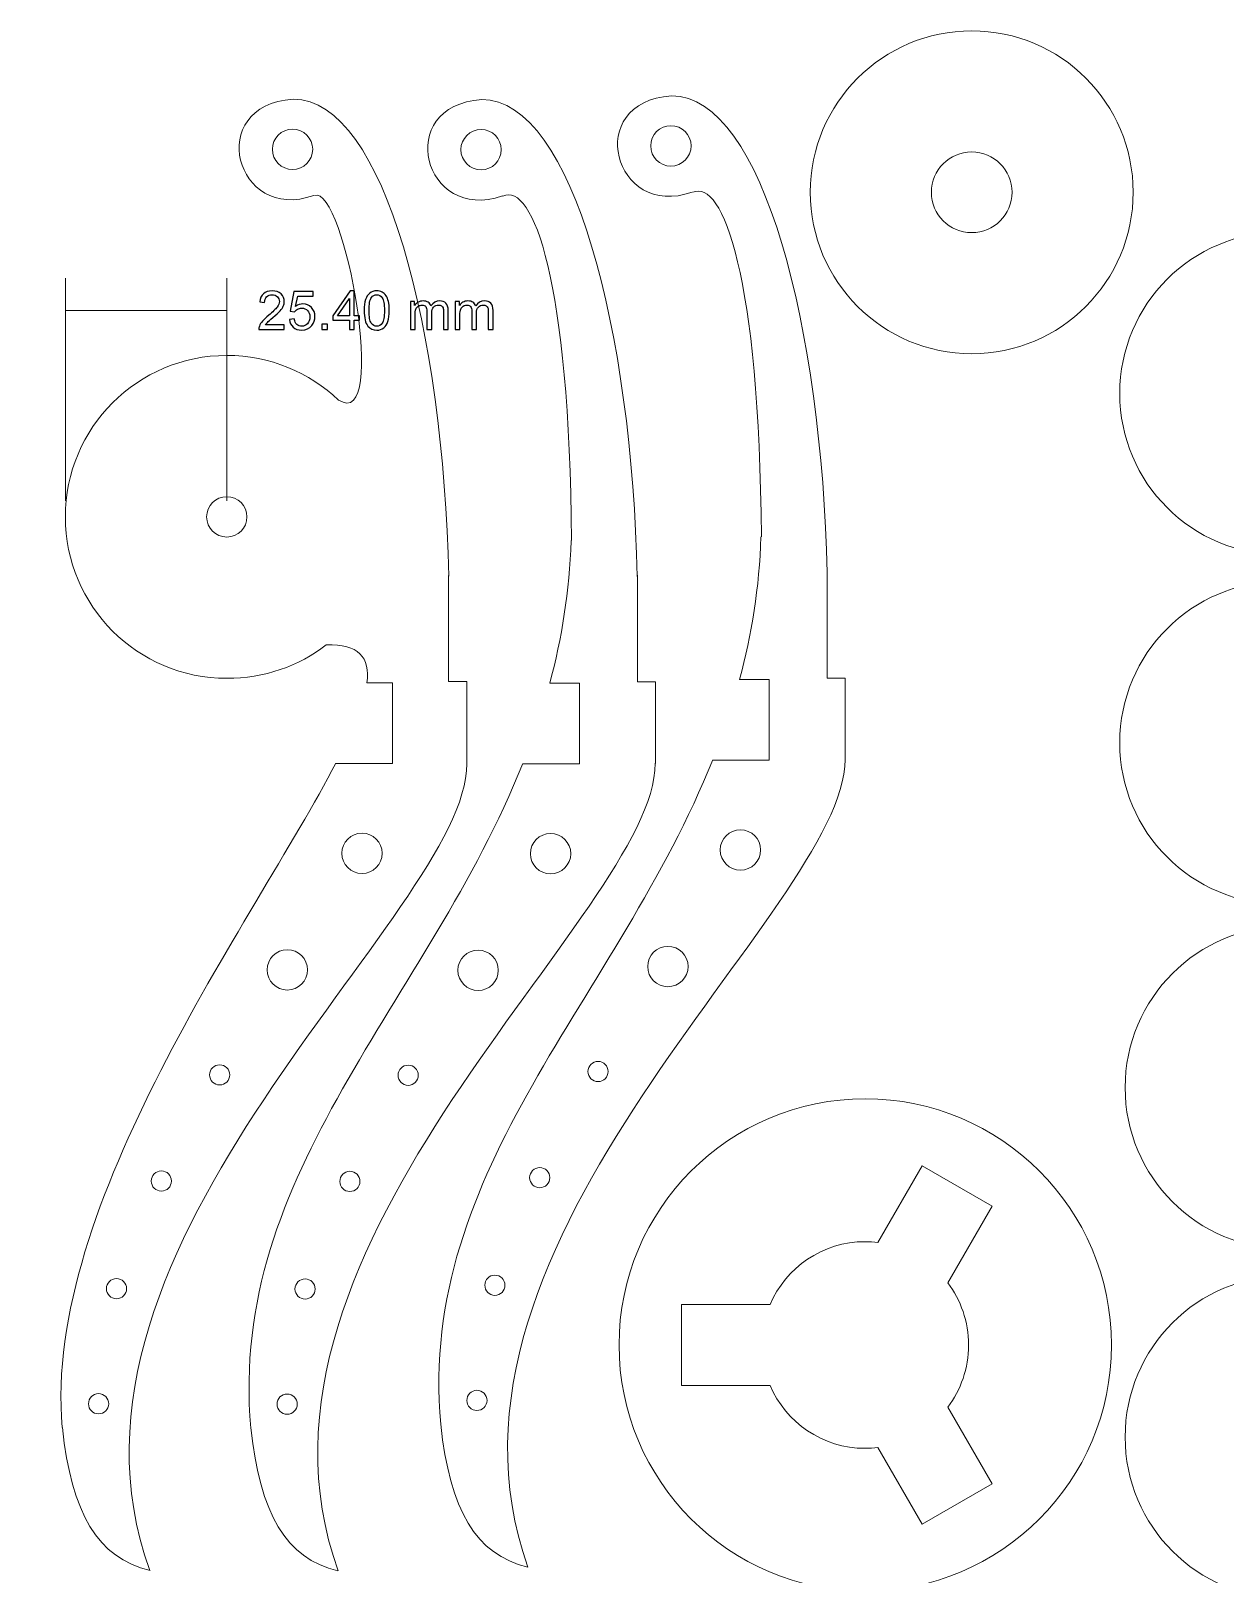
# Model space of a CAD drawing. Header units: millimetres. Extents: x -819 to 558, y -342 to 336.
# Drawn here: x -500.9 to -313, y -82.3 to 160.6 of the extents above; entities that cross this region are included whole.
import ezdxf

# ---------------------------------------------------------------- set-up
doc = ezdxf.new("R2010")
doc.units = ezdxf.units.MM
doc.header["$MEASUREMENT"] = 0
doc.layers.add('#Layer 1', color=7, linetype='Continuous')

msp = doc.modelspace()

# ---------------------------------------------------------------- linework, layer by layer
at = {"layer": '#Layer 1', "color": 7, "lineweight": 9}
for points in [[(-327.4543, 135.1657), (-327.4543, 121.1383), (-338.8269, 109.7657), (-352.8546, 109.7657), (-352.8546, 109.7657), (-366.8827, 109.7657), (-378.2543, 121.1383), (-378.2546, 135.1657), (-378.2546, 135.1657), (-378.2543, 149.1944), (-366.8831, 160.5663), (-352.8546, 160.566), (-352.8546, 160.566), (-338.8266, 160.566), (-327.4543, 149.1941), (-327.4543, 135.1657)], [(-346.5046, 135.1657), (-346.5046, 131.6586), (-349.3475, 128.816), (-352.8546, 128.816), (-352.8546, 128.816), (-356.3618, 128.816), (-359.2043, 131.6586), (-359.2043, 135.1657), (-359.2043, 135.1657), (-359.2046, 138.6728), (-356.3618, 141.516), (-352.8546, 141.516), (-352.8546, 141.516), (-349.3479, 141.5157), (-346.5046, 138.6728), (-346.5046, 135.1657)], [(-470.0627, 87.2689), (-468.3091, 87.269), (-466.888, 85.8476), (-466.8873, 84.0939), (-466.8873, 84.0939), (-466.8877, 82.3403), (-468.3091, 80.9189), (-470.0623, 80.9189), (-470.0623, 80.9189), (-471.8162, 80.9192), (-473.2377, 82.3403), (-473.2377, 84.0939), (-473.2377, 84.0939), (-473.2373, 85.8472), (-471.8159, 87.269), (-470.0627, 87.2689)]]:
    msp.add_open_spline(points, degree=3, knots=[0, 0, 0, 0, 0.25, 0.25, 0.25, 0.25, 0.5, 0.5, 0.5, 0.5, 0.75, 0.75, 0.75, 0.75, 1, 1, 1, 1], dxfattribs=at)
at = {"layer": '#Layer 1', "color": 22, "lineweight": 9}
for points in [[(-459.6006, 149.8132), (-473.653, 148.8725), (-468.7141, 130.2635), (-456.3669, 134.6732)], [(-435.1415, 74.7892), (-435.9778, 112.8892), (-445.1567, 149.8132), (-459.6006, 149.8132)], [(-429.9373, 149.7545), (-443.9895, 148.8138), (-439.0506, 130.2047), (-426.7034, 134.6145)], [(-405.4779, 74.7304), (-406.3144, 112.8304), (-415.4931, 149.7545), (-429.9373, 149.7545)], [(-400.0691, 150.3424), (-414.1212, 149.4017), (-409.1824, 130.7926), (-396.8352, 135.2024)], [(-375.6096, 75.3183), (-376.4461, 113.4183), (-385.6249, 150.3424), (-400.0691, 150.3424)], [(-456.2787, 134.6732), (-451.5457, 136.4076), (-444.4606, 97.2788), (-452.4863, 102.4822)], [(-426.6152, 134.5773), (-421.882, 136.7192), (-416.1201, 121.3987), (-415.8262, 80.3749)], [(-396.747, 135.1652), (-392.0138, 137.3071), (-386.2519, 121.9866), (-385.958, 80.9628)], [(-415.8848, 80.3749), (-416.147, 72.3875), (-417.362, 64.9449), (-419.2527, 57.9155)], [(-386.0166, 80.9628), (-386.2788, 72.9754), (-387.4936, 65.5326), (-389.3844, 58.5034)], [(-375.5786, 75.4947), (-375.5786, 75.4947), (-375.5786, 58.7378), (-375.5786, 58.7378)], [(-435.2002, 74.8774), (-435.2002, 74.8774), (-435.2002, 58.2086), (-435.2002, 58.2086)], [(-405.4469, 74.9068), (-405.4469, 74.9068), (-405.4469, 58.1499), (-405.4469, 58.1499)], [(-454.4266, 63.9413), (-449.2946, 64.1637), (-447.5117, 61.9903), (-448.01, 57.9742)], [(-375.5786, 58.7378), (-375.5786, 58.7378), (-372.7564, 58.7378), (-372.7564, 58.7378)], [(-435.2002, 58.2086), (-435.2002, 58.2086), (-432.2898, 58.2086), (-432.2898, 58.2086)], [(-432.2898, 58.2086), (-432.2898, 58.2086), (-432.2898, 45.244), (-432.2898, 45.244)], [(-405.4469, 58.1499), (-405.4469, 58.1499), (-402.6247, 58.1499), (-402.6247, 58.1499)], [(-402.6247, 58.1499), (-402.6247, 58.1499), (-402.6247, 45.3176), (-402.6247, 45.3176)], [(-482.1906, -81.6677), (-500.8872, -29.8683), (-432.2898, 21.7256), (-432.2898, 45.244)], [(-452.8983, 45.3517), (-465.7957, 20.6121), (-499.1267, -24.0776), (-495.9367, -59.2074)], [(-452.5413, -81.7266), (-471.1555, -29.9268), (-402.6557, 21.8137), (-402.6557, 45.3322)], [(-423.479, 45.2973), (-438.4581, 7.7803), (-469.9072, -18.9083), (-466.2762, -59.2659)], [(-422.673, -81.1385), (-441.2872, -29.3391), (-372.7874, 22.4018), (-372.7874, 45.9201)], [(-393.6109, 45.8846), (-408.5901, 8.3678), (-440.0388, -18.3206), (-436.4077, -58.6782)], [(-495.9367, -59.2074), (-495.9367, -59.2074), (-495.9331, -59.2001), (-495.9331, -59.2001)], [(-495.9331, -59.2001), (-494.4669, -72.6718), (-490.4099, -79.7274), (-482.1197, -81.6677)], [(-466.2762, -59.2659), (-466.2762, -59.2659), (-466.2727, -59.2591), (-466.2727, -59.2591)], [(-466.2727, -59.2591), (-464.8196, -72.7308), (-460.7999, -79.7863), (-452.5861, -81.7266)], [(-436.4077, -58.6782), (-436.4077, -58.6782), (-436.4043, -58.671), (-436.4043, -58.671)], [(-436.4043, -58.671), (-434.9515, -72.1427), (-430.9318, -79.1982), (-422.7176, -81.1385)]]:
    msp.add_open_spline(points, degree=3, dxfattribs=at)
for points, knots in [([(-456.5433, 141.9344), (-456.5433, 140.1809), (-457.9647, 138.7594), (-459.7183, 138.7594), (-459.7183, 138.7594), (-461.4718, 138.7594), (-462.8933, 140.1809), (-462.8933, 141.9344), (-462.8933, 141.9344), (-462.8933, 143.688), (-461.4718, 145.1094), (-459.7183, 145.1094), (-459.7183, 145.1094), (-457.9647, 145.1094), (-456.5433, 143.688), (-456.5433, 141.9344)], [0, 0, 0, 0, 0.25, 0.25, 0.25, 0.25, 0.5, 0.5, 0.5, 0.5, 0.75, 0.75, 0.75, 0.75, 1, 1, 1, 1]), ([(-426.8798, 141.8757), (-426.8798, 140.1221), (-428.3012, 138.7007), (-430.0548, 138.7007), (-430.0548, 138.7007), (-431.8083, 138.7007), (-433.2298, 140.1221), (-433.2298, 141.8757), (-433.2298, 141.8757), (-433.2298, 143.6292), (-431.8083, 145.0507), (-430.0548, 145.0507), (-430.0548, 145.0507), (-428.3012, 145.0507), (-426.8798, 143.6292), (-426.8798, 141.8757)], [0, 0, 0, 0, 0.25, 0.25, 0.25, 0.25, 0.5, 0.5, 0.5, 0.5, 0.75, 0.75, 0.75, 0.75, 1, 1, 1, 1]), ([(-397.0116, 142.4636), (-397.0116, 140.71), (-398.433, 139.2886), (-400.1866, 139.2886), (-400.1866, 139.2886), (-401.9402, 139.2886), (-403.3616, 140.71), (-403.3616, 142.4636), (-403.3616, 142.4636), (-403.3616, 144.2171), (-401.9402, 145.6386), (-400.1866, 145.6386), (-400.1866, 145.6386), (-398.433, 145.6386), (-397.0116, 144.2171), (-397.0116, 142.4636)], [0, 0, 0, 0, 0.25, 0.25, 0.25, 0.25, 0.5, 0.5, 0.5, 0.5, 0.75, 0.75, 0.75, 0.75, 1, 1, 1, 1]), ([(-301.5809, 78.2107), (-302.4302, 78.125), (-303.2958, 78.1187), (-304.1678, 78.1187), (-304.1678, 78.1187), (-318.1959, 78.1187), (-329.5678, 89.4906), (-329.5678, 103.5187), (-329.5678, 103.5187), (-329.5678, 117.5468), (-318.1959, 128.9187), (-304.1678, 128.9187), (-304.1678, 128.9187), (-302.8609, 128.9187), (-301.5998, 128.9361), (-300.3462, 128.7458)], [0, 0, 0, 0, 0.25, 0.25, 0.25, 0.25, 0.5, 0.5, 0.5, 0.5, 0.75, 0.75, 0.75, 0.75, 1, 1, 1, 1]), ([(-454.4266, 63.9413), (-458.7237, 60.6092), (-464.204, 58.6938), (-470.0623, 58.6935), (-470.0623, 58.6935), (-484.0904, 58.6935), (-495.4623, 70.0654), (-495.4623, 84.0942), (-495.4623, 84.0942), (-495.4623, 98.1214), (-484.0908, 109.4939), (-470.0623, 109.494), (-470.0623, 109.494), (-463.2738, 109.494), (-457.043, 106.8208), (-452.4863, 102.4822)], [0, 0, 0, 0, 0.25, 0.25, 0.25, 0.25, 0.5, 0.5, 0.5, 0.5, 0.75, 0.75, 0.75, 0.75, 1, 1, 1, 1]), ([(-301.5809, 23.2363), (-302.4315, 23.1503), (-303.2944, 23.1443), (-304.1678, 23.1443), (-304.1678, 23.1443), (-318.1959, 23.1443), (-329.5678, 34.5162), (-329.5678, 48.5443), (-329.5678, 48.5443), (-329.5678, 62.5724), (-318.1959, 73.9443), (-304.1678, 73.9443), (-304.1678, 73.9443), (-302.8754, 73.9443), (-301.5866, 73.9579), (-300.3462, 73.7717)], [0, 0, 0, 0, 0.25, 0.25, 0.25, 0.25, 0.5, 0.5, 0.5, 0.5, 0.75, 0.75, 0.75, 0.75, 1, 1, 1, 1]), ([(-393.611, 45.8846), (-393.611, 45.8846), (-393.611, 45.8034), (-393.611, 45.8034), (-393.611, 45.8034), (-393.611, 45.8034), (-384.7205, 45.8034), (-384.7205, 45.8034), (-384.7205, 45.8034), (-384.7205, 45.8034), (-384.7205, 58.5034), (-384.7205, 58.5034), (-384.7205, 58.5034), (-384.7205, 58.5034), (-389.3844, 58.5034), (-389.3844, 58.5034)], [0, 0, 0, 0, 0.25, 0.25, 0.25, 0.25, 0.5, 0.5, 0.5, 0.5, 0.75, 0.75, 0.75, 0.75, 1, 1, 1, 1]), ([(-372.7564, 58.7378), (-372.7564, 58.7378), (-372.7564, 58.5349), (-372.7564, 58.5349), (-372.7564, 58.5349), (-372.7564, 58.5349), (-372.7564, 45.9055), (-372.7564, 45.9055)], [0, 0, 0, 0, 0.5, 0.5, 0.5, 0.5, 1, 1, 1, 1]), ([(-448.01, 57.9742), (-448.01, 57.9742), (-444.0083, 57.9742), (-444.0083, 57.9742), (-444.0083, 57.9742), (-444.0083, 57.9742), (-444.0083, 45.2742), (-444.0083, 45.2742), (-444.0083, 45.2742), (-444.0083, 45.2742), (-452.8983, 45.2742), (-452.8983, 45.2742), (-452.8983, 45.2742), (-452.8983, 45.2742), (-452.8983, 45.3517), (-452.8983, 45.3517)], [0, 0, 0, 0, 0.25, 0.25, 0.25, 0.25, 0.5, 0.5, 0.5, 0.5, 0.75, 0.75, 0.75, 0.75, 1, 1, 1, 1]), ([(-423.4791, 45.2973), (-423.4791, 45.2973), (-423.4791, 45.2155), (-423.4791, 45.2155), (-423.4791, 45.2155), (-423.4791, 45.2155), (-414.5887, 45.2155), (-414.5887, 45.2155), (-414.5887, 45.2155), (-414.5887, 45.2155), (-414.5887, 57.9155), (-414.5887, 57.9155), (-414.5887, 57.9155), (-414.5887, 57.9155), (-419.2527, 57.9155), (-419.2527, 57.9155)], [0, 0, 0, 0, 0.25, 0.25, 0.25, 0.25, 0.5, 0.5, 0.5, 0.5, 0.75, 0.75, 0.75, 0.75, 1, 1, 1, 1]), ([(-445.6072, 31.1626), (-445.6072, 29.4091), (-447.0286, 27.9877), (-448.7822, 27.9877), (-448.7822, 27.9877), (-450.5357, 27.9877), (-451.9572, 29.4091), (-451.9572, 31.1626), (-451.9572, 31.1626), (-451.9572, 32.9161), (-450.5357, 34.3376), (-448.7822, 34.3376), (-448.7822, 34.3376), (-447.0286, 34.3376), (-445.6072, 32.9161), (-445.6072, 31.1626)], [0, 0, 0, 0, 0.25, 0.25, 0.25, 0.25, 0.5, 0.5, 0.5, 0.5, 0.75, 0.75, 0.75, 0.75, 1, 1, 1, 1]), ([(-415.9437, 31.1038), (-415.9437, 29.3502), (-417.3651, 27.9287), (-419.1187, 27.9287), (-419.1187, 27.9287), (-420.8722, 27.9287), (-422.2937, 29.3502), (-422.2937, 31.1038), (-422.2937, 31.1038), (-422.2937, 32.8574), (-420.8722, 34.2788), (-419.1187, 34.2788), (-419.1187, 34.2788), (-417.3651, 34.2788), (-415.9437, 32.8574), (-415.9437, 31.1038)], [0, 0, 0, 0, 0.25, 0.25, 0.25, 0.25, 0.5, 0.5, 0.5, 0.5, 0.75, 0.75, 0.75, 0.75, 1, 1, 1, 1]), ([(-386.0755, 31.6917), (-386.0755, 29.9383), (-387.4969, 28.5168), (-389.2505, 28.5168), (-389.2505, 28.5168), (-391.004, 28.5168), (-392.4255, 29.9383), (-392.4255, 31.6917), (-392.4255, 31.6917), (-392.4255, 33.4453), (-391.004, 34.8667), (-389.2505, 34.8667), (-389.2505, 34.8667), (-387.4969, 34.8667), (-386.0755, 33.4453), (-386.0755, 31.6917)], [0, 0, 0, 0, 0.25, 0.25, 0.25, 0.25, 0.5, 0.5, 0.5, 0.5, 0.75, 0.75, 0.75, 0.75, 1, 1, 1, 1]), ([(-300.7342, -31.0136), (-301.5835, -31.0993), (-302.4491, -31.1056), (-303.3211, -31.1056), (-303.3211, -31.1056), (-317.3492, -31.1056), (-328.7211, -19.7337), (-328.7211, -5.7056), (-328.7211, -5.7056), (-328.7211, 8.3225), (-317.3492, 19.6944), (-303.3211, 19.6944), (-303.3211, 19.6944), (-302.0142, 19.6944), (-300.7531, 19.7118), (-299.4995, 19.5215)], [0, 0, 0, 0, 0.25, 0.25, 0.25, 0.25, 0.5, 0.5, 0.5, 0.5, 0.75, 0.75, 0.75, 0.75, 1, 1, 1, 1]), ([(-457.3663, 12.8182), (-457.3663, 11.0647), (-458.7878, 9.6432), (-460.5413, 9.6432), (-460.5413, 9.6432), (-462.2949, 9.6432), (-463.7163, 11.0647), (-463.7163, 12.8182), (-463.7163, 12.8182), (-463.7163, 14.5718), (-462.2949, 15.9932), (-460.5413, 15.9932), (-460.5413, 15.9932), (-458.7878, 15.9932), (-457.3663, 14.5718), (-457.3663, 12.8182)], [0, 0, 0, 0, 0.25, 0.25, 0.25, 0.25, 0.5, 0.5, 0.5, 0.5, 0.75, 0.75, 0.75, 0.75, 1, 1, 1, 1]), ([(-427.35, 12.7593), (-427.35, 11.0057), (-428.7715, 9.5843), (-430.525, 9.5843), (-430.525, 9.5843), (-432.2786, 9.5843), (-433.7, 11.0057), (-433.7, 12.7593), (-433.7, 12.7593), (-433.7, 14.5129), (-432.2786, 15.9343), (-430.525, 15.9343), (-430.525, 15.9343), (-428.7715, 15.9343), (-427.35, 14.5129), (-427.35, 12.7593)], [0, 0, 0, 0, 0.25, 0.25, 0.25, 0.25, 0.5, 0.5, 0.5, 0.5, 0.75, 0.75, 0.75, 0.75, 1, 1, 1, 1]), ([(-397.4819, 13.3474), (-397.4819, 11.5938), (-398.9033, 10.1724), (-400.6569, 10.1724), (-400.6569, 10.1724), (-402.4104, 10.1724), (-403.8319, 11.5938), (-403.8319, 13.3474), (-403.8319, 13.3474), (-403.8319, 15.1009), (-402.4104, 16.5224), (-400.6569, 16.5224), (-400.6569, 16.5224), (-398.9033, 16.5224), (-397.4819, 15.1009), (-397.4819, 13.3474)], [0, 0, 0, 0, 0.25, 0.25, 0.25, 0.25, 0.5, 0.5, 0.5, 0.5, 0.75, 0.75, 0.75, 0.75, 1, 1, 1, 1]), ([(-469.5961, -3.7038), (-469.5961, -4.5805), (-470.3068, -5.2913), (-471.1836, -5.2913), (-471.1836, -5.2913), (-472.0603, -5.2913), (-472.7711, -4.5805), (-472.7711, -3.7038), (-472.7711, -3.7038), (-472.7711, -2.827), (-472.0603, -2.1163), (-471.1836, -2.1163), (-471.1836, -2.1163), (-470.3068, -2.1163), (-469.5961, -2.827), (-469.5961, -3.7038)], [0, 0, 0, 0, 0.25, 0.25, 0.25, 0.25, 0.5, 0.5, 0.5, 0.5, 0.75, 0.75, 0.75, 0.75, 1, 1, 1, 1]), ([(-439.9326, -3.7627), (-439.9326, -4.6391), (-440.6433, -5.3502), (-441.5201, -5.3502), (-441.5201, -5.3502), (-442.3969, -5.3502), (-443.1076, -4.6391), (-443.1076, -3.7627), (-443.1076, -3.7627), (-443.1076, -2.8855), (-442.3969, -2.1752), (-441.5201, -2.1752), (-441.5201, -2.1752), (-440.6433, -2.1752), (-439.9326, -2.8855), (-439.9326, -3.7627)], [0, 0, 0, 0, 0.25, 0.25, 0.25, 0.25, 0.5, 0.5, 0.5, 0.5, 0.75, 0.75, 0.75, 0.75, 1, 1, 1, 1]), ([(-410.0644, -3.1746), (-410.0644, -4.0514), (-410.7751, -4.7621), (-411.6518, -4.7621), (-411.6518, -4.7621), (-412.5286, -4.7621), (-413.2393, -4.0514), (-413.2393, -3.1746), (-413.2393, -3.1746), (-413.2393, -2.2978), (-412.5286, -1.5871), (-411.6518, -1.5871), (-411.6518, -1.5871), (-410.7751, -1.5871), (-410.0644, -2.2978), (-410.0644, -3.1746)], [0, 0, 0, 0, 0.25, 0.25, 0.25, 0.25, 0.5, 0.5, 0.5, 0.5, 0.75, 0.75, 0.75, 0.75, 1, 1, 1, 1]), ([(-330.8789, -46.2011), (-330.8789, -67.5941), (-348.2211, -84.9364), (-369.6138, -84.9364), (-369.6138, -84.9364), (-391.0064, -84.9364), (-408.3487, -67.5941), (-408.3487, -46.2011), (-408.3487, -46.2011), (-408.3487, -24.8084), (-391.0064, -7.4665), (-369.6138, -7.4665), (-369.6138, -7.4665), (-348.2211, -7.4665), (-330.8789, -24.8084), (-330.8789, -46.2011)], [0, 0, 0, 0, 0.25, 0.25, 0.25, 0.25, 0.5, 0.5, 0.5, 0.5, 0.75, 0.75, 0.75, 0.75, 1, 1, 1, 1]), ([(-478.7685, -20.4018), (-478.7685, -21.2786), (-479.4792, -21.9893), (-480.356, -21.9893), (-480.356, -21.9893), (-481.2327, -21.9893), (-481.9435, -21.2786), (-481.9435, -20.4018), (-481.9435, -20.4018), (-481.9435, -19.525), (-481.2327, -18.8143), (-480.356, -18.8143), (-480.356, -18.8143), (-479.4792, -18.8143), (-478.7685, -19.525), (-478.7685, -20.4018)], [0, 0, 0, 0, 0.25, 0.25, 0.25, 0.25, 0.5, 0.5, 0.5, 0.5, 0.75, 0.75, 0.75, 0.75, 1, 1, 1, 1]), ([(-449.1051, -20.4604), (-449.1051, -21.3375), (-449.8155, -22.0479), (-450.6926, -22.0479), (-450.6926, -22.0479), (-451.5691, -22.0479), (-452.2801, -21.3375), (-452.2801, -20.4604), (-452.2801, -20.4604), (-452.2801, -19.5839), (-451.5691, -18.8729), (-450.6926, -18.8729), (-450.6926, -18.8729), (-449.8155, -18.8729), (-449.1051, -19.5839), (-449.1051, -20.4604)], [0, 0, 0, 0, 0.25, 0.25, 0.25, 0.25, 0.5, 0.5, 0.5, 0.5, 0.75, 0.75, 0.75, 0.75, 1, 1, 1, 1]), ([(-419.2367, -19.8726), (-419.2367, -20.7494), (-419.9474, -21.4601), (-420.8242, -21.4601), (-420.8242, -21.4601), (-421.7009, -21.4601), (-422.4117, -20.7494), (-422.4117, -19.8726), (-422.4117, -19.8726), (-422.4117, -18.9959), (-421.7009, -18.2851), (-420.8242, -18.2851), (-420.8242, -18.2851), (-419.9474, -18.2851), (-419.2367, -18.9959), (-419.2367, -19.8726)], [0, 0, 0, 0, 0.25, 0.25, 0.25, 0.25, 0.5, 0.5, 0.5, 0.5, 0.75, 0.75, 0.75, 0.75, 1, 1, 1, 1]), ([(-367.6325, -30.0644), (-367.6325, -30.0644), (-360.6589, -17.9861), (-360.6589, -17.9861), (-360.6589, -17.9861), (-360.6589, -17.9861), (-349.6601, -24.3361), (-349.6601, -24.3361), (-349.6601, -24.3361), (-349.6601, -24.3361), (-356.6334, -36.4133), (-356.6334, -36.4133)], [0, 0, 0, 0, 0.33333333, 0.33333333, 0.33333333, 0.33333333, 0.66666667, 0.66666667, 0.66666667, 0.66666667, 1, 1, 1, 1]), ([(-384.5828, -39.8511), (-382.1097, -34.0285), (-376.3386, -29.9451), (-369.6138, -29.9451), (-369.6138, -29.9451), (-368.9431, -29.9451), (-368.2818, -29.9857), (-367.6326, -30.0646)], [0, 0, 0, 0, 0.5, 0.5, 0.5, 0.5, 1, 1, 1, 1]), ([(-485.8237, -37.3351), (-485.8237, -38.2119), (-486.5344, -38.9226), (-487.4112, -38.9226), (-487.4112, -38.9226), (-488.2879, -38.9226), (-488.9987, -38.2119), (-488.9987, -37.3351), (-488.9987, -37.3351), (-488.9987, -36.4584), (-488.2879, -35.7476), (-487.4112, -35.7476), (-487.4112, -35.7476), (-486.5344, -35.7476), (-485.8237, -36.4584), (-485.8237, -37.3351)], [0, 0, 0, 0, 0.25, 0.25, 0.25, 0.25, 0.5, 0.5, 0.5, 0.5, 0.75, 0.75, 0.75, 0.75, 1, 1, 1, 1]), ([(-456.16, -37.3937), (-456.16, -38.2708), (-456.8711, -38.9812), (-457.7475, -38.9812), (-457.7475, -38.9812), (-458.6246, -38.9812), (-459.335, -38.2708), (-459.335, -37.3937), (-459.335, -37.3937), (-459.335, -36.5173), (-458.6246, -35.8062), (-457.7475, -35.8062), (-457.7475, -35.8062), (-456.8711, -35.8062), (-456.16, -36.5173), (-456.16, -37.3937)], [0, 0, 0, 0, 0.25, 0.25, 0.25, 0.25, 0.5, 0.5, 0.5, 0.5, 0.75, 0.75, 0.75, 0.75, 1, 1, 1, 1]), ([(-426.2919, -36.806), (-426.2919, -37.6827), (-427.0026, -38.3935), (-427.8794, -38.3935), (-427.8794, -38.3935), (-428.7562, -38.3935), (-429.4669, -37.6827), (-429.4669, -36.806), (-429.4669, -36.806), (-429.4669, -35.9292), (-428.7562, -35.2185), (-427.8794, -35.2185), (-427.8794, -35.2185), (-427.0026, -35.2185), (-426.2919, -35.9292), (-426.2919, -36.806)], [0, 0, 0, 0, 0.25, 0.25, 0.25, 0.25, 0.5, 0.5, 0.5, 0.5, 0.75, 0.75, 0.75, 0.75, 1, 1, 1, 1]), ([(-356.6334, -36.4136), (-354.5772, -39.1362), (-353.3577, -42.5263), (-353.3577, -46.2011), (-353.3577, -46.2011), (-353.3577, -49.876), (-354.5773, -53.266), (-356.6335, -55.9887)], [0, 0, 0, 0, 0.5, 0.5, 0.5, 0.5, 1, 1, 1, 1]), ([(-300.7342, -85.988), (-301.5848, -86.074), (-302.4477, -86.08), (-303.3211, -86.08), (-303.3211, -86.08), (-317.3492, -86.08), (-328.7211, -74.7081), (-328.7211, -60.68), (-328.7211, -60.68), (-328.7211, -46.6519), (-317.3492, -35.28), (-303.3211, -35.28), (-303.3211, -35.28), (-302.0287, -35.28), (-300.7399, -35.2664), (-299.4995, -35.4526)], [0, 0, 0, 0, 0.25, 0.25, 0.25, 0.25, 0.5, 0.5, 0.5, 0.5, 0.75, 0.75, 0.75, 0.75, 1, 1, 1, 1]), ([(-384.583, -52.5511), (-384.583, -52.5511), (-398.504, -52.5511), (-398.504, -52.5511), (-398.504, -52.5511), (-398.504, -52.5511), (-398.504, -39.8511), (-398.504, -39.8511), (-398.504, -39.8511), (-398.504, -39.8511), (-384.583, -39.8511), (-384.583, -39.8511)], [0, 0, 0, 0, 0.33333333, 0.33333333, 0.33333333, 0.33333333, 0.66666667, 0.66666667, 0.66666667, 0.66666667, 1, 1, 1, 1]), ([(-429.1145, -54.9151), (-429.1145, -55.7919), (-429.8248, -56.5026), (-430.702, -56.5026), (-430.702, -56.5026), (-431.5784, -56.5026), (-432.2895, -55.7919), (-432.2895, -54.9151), (-432.2895, -54.9151), (-432.2895, -54.0383), (-431.5784, -53.3276), (-430.702, -53.3276), (-430.702, -53.3276), (-429.8248, -53.3276), (-429.1145, -54.0383), (-429.1145, -54.9151)], [0, 0, 0, 0, 0.25, 0.25, 0.25, 0.25, 0.5, 0.5, 0.5, 0.5, 0.75, 0.75, 0.75, 0.75, 1, 1, 1, 1]), ([(-367.6328, -62.3376), (-368.282, -62.4165), (-368.9432, -62.4571), (-369.6138, -62.4571), (-369.6138, -62.4571), (-376.3386, -62.4571), (-382.1097, -58.3736), (-384.5828, -52.5511)], [0, 0, 0, 0, 0.5, 0.5, 0.5, 0.5, 1, 1, 1, 1]), ([(-488.6461, -55.4443), (-488.6461, -56.321), (-489.3568, -57.0318), (-490.2336, -57.0318), (-490.2336, -57.0318), (-491.1103, -57.0318), (-491.8211, -56.321), (-491.8211, -55.4443), (-491.8211, -55.4443), (-491.8211, -54.5675), (-491.1103, -53.8568), (-490.2336, -53.8568), (-490.2336, -53.8568), (-489.3568, -53.8568), (-488.6461, -54.5675), (-488.6461, -55.4443)], [0, 0, 0, 0, 0.25, 0.25, 0.25, 0.25, 0.5, 0.5, 0.5, 0.5, 0.75, 0.75, 0.75, 0.75, 1, 1, 1, 1]), ([(-458.9829, -55.5032), (-458.9829, -56.3796), (-459.6933, -57.0907), (-460.5704, -57.0907), (-460.5704, -57.0907), (-461.4469, -57.0907), (-462.1579, -56.3796), (-462.1579, -55.5032), (-462.1579, -55.5032), (-462.1579, -54.6261), (-461.4469, -53.9157), (-460.5704, -53.9157), (-460.5704, -53.9157), (-459.6933, -53.9157), (-458.9829, -54.6261), (-458.9829, -55.5032)], [0, 0, 0, 0, 0.25, 0.25, 0.25, 0.25, 0.5, 0.5, 0.5, 0.5, 0.75, 0.75, 0.75, 0.75, 1, 1, 1, 1]), ([(-356.6334, -55.989), (-356.6334, -55.989), (-349.6601, -68.0664), (-349.6601, -68.0664), (-349.6601, -68.0664), (-349.6601, -68.0664), (-360.6586, -74.4164), (-360.6586, -74.4164), (-360.6586, -74.4164), (-360.6586, -74.4164), (-367.6329, -62.3377), (-367.6329, -62.3377)], [0, 0, 0, 0, 0.33333333, 0.33333333, 0.33333333, 0.33333333, 0.66666667, 0.66666667, 0.66666667, 0.66666667, 1, 1, 1, 1])]:
    msp.add_open_spline(points, degree=3, knots=knots, dxfattribs=at)
at = {"layer": '#Layer 1', "color": 250, "lineweight": 20}
for points in [[(-495.4623, 86.6342), (-495.4623, 86.6342), (-495.4623, 121.6487), (-495.4623, 121.6487)], [(-470.0625, 86.6339), (-470.0625, 86.6339), (-470.0625, 121.6487), (-470.0625, 121.6487)], [(-470.0625, 116.5687), (-470.0625, 116.5687), (-495.4623, 116.5687), (-495.4623, 116.5687)], [(-470.0625, 116.5687), (-470.0625, 116.5687), (-471.6269, 116.5687), (-471.6269, 116.5687)]]:
    msp.add_open_spline(points, degree=3, dxfattribs=at)
at = {"layer": '#Layer 1', "color": 250}
for points, knots in [([(-461.014, 114.2926), (-461.014, 114.2926), (-461.014, 113.5772), (-461.014, 113.5772), (-461.014, 113.5772), (-461.014, 113.5772), (-465.0202, 113.5772), (-465.0202, 113.5772), (-465.0202, 113.5772), (-465.0258, 113.7564), (-464.9976, 113.9286), (-464.9341, 114.0937), (-464.9341, 114.0937), (-464.8325, 114.3674), (-464.6688, 114.6355), (-464.4444, 114.9008), (-464.4444, 114.9008), (-464.2187, 115.1647), (-463.8941, 115.4709), (-463.4708, 115.8181), (-463.4708, 115.8181), (-462.8118, 116.3585), (-462.3659, 116.7861), (-462.1344, 117.1022), (-462.1344, 117.1022), (-461.903, 117.4168), (-461.7873, 117.716), (-461.7873, 117.9968), (-461.7873, 117.9968), (-461.7873, 118.2917), (-461.8931, 118.5401), (-462.1034, 118.7433), (-462.1034, 118.7433), (-462.3151, 118.9451), (-462.5902, 119.0467), (-462.9289, 119.0467), (-462.9289, 119.0467), (-463.2873, 119.0467), (-463.5738, 118.9394), (-463.7883, 118.7235), (-463.7883, 118.7235), (-464.0042, 118.5091), (-464.1128, 118.2113), (-464.1157, 117.8317), (-464.1157, 117.8317), (-464.1157, 117.8317), (-464.8805, 117.9093), (-464.8805, 117.9093), (-464.8805, 117.9093), (-464.8283, 118.4808), (-464.6307, 118.9155), (-464.2892, 119.2146), (-464.2892, 119.2146), (-463.9477, 119.5138), (-463.4877, 119.6633), (-462.912, 119.6633), (-462.912, 119.6633), (-462.3306, 119.6633), (-461.8706, 119.5011), (-461.5319, 119.1793), (-461.5319, 119.1793), (-461.1918, 118.8562), (-461.0225, 118.4568), (-461.0225, 117.9799), (-461.0225, 117.9799), (-461.0225, 117.7372), (-461.0719, 117.4987), (-461.1721, 117.2644), (-461.1721, 117.2644), (-461.2708, 117.0302), (-461.4359, 116.7833), (-461.666, 116.525), (-461.666, 116.525), (-461.896, 116.2654), (-462.2784, 115.9098), (-462.8132, 115.4582), (-462.8132, 115.4582), (-463.2591, 115.0829), (-463.5456, 114.8289), (-463.6726, 114.6948), (-463.6726, 114.6948), (-463.7996, 114.5622), (-463.904, 114.4281), (-463.9872, 114.2926), (-463.9872, 114.2926), (-463.9872, 114.2926), (-461.014, 114.2926), (-461.014, 114.2926)], [0, 0, 0, 0, 0.04545455, 0.04545455, 0.04545455, 0.04545455, 0.09090909, 0.09090909, 0.09090909, 0.09090909, 0.13636364, 0.13636364, 0.13636364, 0.13636364, 0.18181818, 0.18181818, 0.18181818, 0.18181818, 0.22727273, 0.22727273, 0.22727273, 0.22727273, 0.27272727, 0.27272727, 0.27272727, 0.27272727, 0.31818182, 0.31818182, 0.31818182, 0.31818182, 0.36363636, 0.36363636, 0.36363636, 0.36363636, 0.40909091, 0.40909091, 0.40909091, 0.40909091, 0.45454545, 0.45454545, 0.45454545, 0.45454545, 0.5, 0.5, 0.5, 0.5, 0.54545455, 0.54545455, 0.54545455, 0.54545455, 0.59090909, 0.59090909, 0.59090909, 0.59090909, 0.63636364, 0.63636364, 0.63636364, 0.63636364, 0.68181818, 0.68181818, 0.68181818, 0.68181818, 0.72727273, 0.72727273, 0.72727273, 0.72727273, 0.77272727, 0.77272727, 0.77272727, 0.77272727, 0.81818182, 0.81818182, 0.81818182, 0.81818182, 0.86363636, 0.86363636, 0.86363636, 0.86363636, 0.90909091, 0.90909091, 0.90909091, 0.90909091, 0.95454545, 0.95454545, 0.95454545, 0.95454545, 1, 1, 1, 1]), ([(-460.2167, 115.1647), (-460.2167, 115.1647), (-459.435, 115.231), (-459.435, 115.231), (-459.435, 115.231), (-459.3771, 114.85), (-459.2431, 114.565), (-459.0328, 114.3731), (-459.0328, 114.3731), (-458.8211, 114.1812), (-458.5671, 114.0852), (-458.2694, 114.0852), (-458.2694, 114.0852), (-457.911, 114.0852), (-457.6076, 114.2207), (-457.3606, 114.4902), (-457.3606, 114.4902), (-457.1123, 114.7611), (-456.9881, 115.1196), (-456.9881, 115.5655), (-456.9881, 115.5655), (-456.9881, 115.9902), (-457.1066, 116.3246), (-457.3451, 116.5702), (-457.3451, 116.5702), (-457.5836, 116.8157), (-457.8954, 116.9385), (-458.2821, 116.9385), (-458.2821, 116.9385), (-458.522, 116.9385), (-458.7379, 116.8834), (-458.9312, 116.7748), (-458.9312, 116.7748), (-459.1245, 116.6661), (-459.2755, 116.525), (-459.3856, 116.3515), (-459.3856, 116.3515), (-459.3856, 116.3515), (-460.0841, 116.4418), (-460.0841, 116.4418), (-460.0841, 116.4418), (-460.0841, 116.4418), (-459.4971, 119.5547), (-459.4971, 119.5547), (-459.4971, 119.5547), (-459.4971, 119.5547), (-456.4829, 119.5547), (-456.4829, 119.5547), (-456.4829, 119.5547), (-456.4829, 119.5547), (-456.4829, 118.8435), (-456.4829, 118.8435), (-456.4829, 118.8435), (-456.4829, 118.8435), (-458.9016, 118.8435), (-458.9016, 118.8435), (-458.9016, 118.8435), (-458.9016, 118.8435), (-459.229, 117.2151), (-459.229, 117.2151), (-459.229, 117.2151), (-458.8649, 117.4691), (-458.4825, 117.5961), (-458.0831, 117.5961), (-458.0831, 117.5961), (-457.554, 117.5961), (-457.108, 117.4126), (-456.744, 117.0457), (-456.744, 117.0457), (-456.3799, 116.6788), (-456.1979, 116.2075), (-456.1979, 115.6318), (-456.1979, 115.6318), (-456.1979, 115.0829), (-456.3587, 114.6087), (-456.6777, 114.2094), (-456.6777, 114.2094), (-457.0671, 113.7197), (-457.5977, 113.4742), (-458.2694, 113.4742), (-458.2694, 113.4742), (-458.8211, 113.4742), (-459.2713, 113.628), (-459.6198, 113.937), (-459.6198, 113.937), (-459.9684, 114.2461), (-460.1673, 114.6553), (-460.2167, 115.1647)], [0, 0, 0, 0, 0.04545455, 0.04545455, 0.04545455, 0.04545455, 0.09090909, 0.09090909, 0.09090909, 0.09090909, 0.13636364, 0.13636364, 0.13636364, 0.13636364, 0.18181818, 0.18181818, 0.18181818, 0.18181818, 0.22727273, 0.22727273, 0.22727273, 0.22727273, 0.27272727, 0.27272727, 0.27272727, 0.27272727, 0.31818182, 0.31818182, 0.31818182, 0.31818182, 0.36363636, 0.36363636, 0.36363636, 0.36363636, 0.40909091, 0.40909091, 0.40909091, 0.40909091, 0.45454545, 0.45454545, 0.45454545, 0.45454545, 0.5, 0.5, 0.5, 0.5, 0.54545455, 0.54545455, 0.54545455, 0.54545455, 0.59090909, 0.59090909, 0.59090909, 0.59090909, 0.63636364, 0.63636364, 0.63636364, 0.63636364, 0.68181818, 0.68181818, 0.68181818, 0.68181818, 0.72727273, 0.72727273, 0.72727273, 0.72727273, 0.77272727, 0.77272727, 0.77272727, 0.77272727, 0.81818182, 0.81818182, 0.81818182, 0.81818182, 0.86363636, 0.86363636, 0.86363636, 0.86363636, 0.90909091, 0.90909091, 0.90909091, 0.90909091, 0.95454545, 0.95454545, 0.95454545, 0.95454545, 1, 1, 1, 1]), ([(-450.7707, 113.5772), (-450.7707, 113.5772), (-450.7707, 115.0278), (-450.7707, 115.0278), (-450.7707, 115.0278), (-450.7707, 115.0278), (-453.3997, 115.0278), (-453.3997, 115.0278), (-453.3997, 115.0278), (-453.3997, 115.0278), (-453.3997, 115.7108), (-453.3997, 115.7108), (-453.3997, 115.7108), (-453.3997, 115.7108), (-450.6339, 119.6379), (-450.6339, 119.6379), (-450.6339, 119.6379), (-450.6339, 119.6379), (-450.0257, 119.6379), (-450.0257, 119.6379), (-450.0257, 119.6379), (-450.0257, 119.6379), (-450.0257, 115.7108), (-450.0257, 115.7108), (-450.0257, 115.7108), (-450.0257, 115.7108), (-449.2072, 115.7108), (-449.2072, 115.7108), (-449.2072, 115.7108), (-449.2072, 115.7108), (-449.2072, 115.0278), (-449.2072, 115.0278), (-449.2072, 115.0278), (-449.2072, 115.0278), (-450.0257, 115.0278), (-450.0257, 115.0278), (-450.0257, 115.0278), (-450.0257, 115.0278), (-450.0257, 113.5772), (-450.0257, 113.5772), (-450.0257, 113.5772), (-450.0257, 113.5772), (-450.7707, 113.5772), (-450.7707, 113.5772)], [0, 0, 0, 0, 0.09090909, 0.09090909, 0.09090909, 0.09090909, 0.18181818, 0.18181818, 0.18181818, 0.18181818, 0.27272727, 0.27272727, 0.27272727, 0.27272727, 0.36363636, 0.36363636, 0.36363636, 0.36363636, 0.45454545, 0.45454545, 0.45454545, 0.45454545, 0.54545455, 0.54545455, 0.54545455, 0.54545455, 0.63636364, 0.63636364, 0.63636364, 0.63636364, 0.72727273, 0.72727273, 0.72727273, 0.72727273, 0.81818182, 0.81818182, 0.81818182, 0.81818182, 0.90909091, 0.90909091, 0.90909091, 0.90909091, 1, 1, 1, 1]), ([(-448.4466, 116.5659), (-448.4466, 117.2828), (-448.3733, 117.8599), (-448.2251, 118.296), (-448.2251, 118.296), (-448.0783, 118.7334), (-447.8582, 119.0707), (-447.5675, 119.3077), (-447.5675, 119.3077), (-447.2768, 119.5448), (-446.9113, 119.6633), (-446.4711, 119.6633), (-446.4711, 119.6633), (-446.1451, 119.6633), (-445.8601, 119.597), (-445.6145, 119.4658), (-445.6145, 119.4658), (-445.369, 119.336), (-445.1672, 119.1469), (-445.0063, 118.8999), (-445.0063, 118.8999), (-444.8469, 118.653), (-444.7213, 118.3524), (-444.631, 117.9982), (-444.631, 117.9982), (-444.5392, 117.644), (-444.4941, 117.1671), (-444.4941, 116.5659), (-444.4941, 116.5659), (-444.4941, 115.8547), (-444.5675, 115.2818), (-444.7128, 114.8444), (-444.7128, 114.8444), (-444.8596, 114.4069), (-445.0783, 114.0697), (-445.369, 113.8312), (-445.369, 113.8312), (-445.6597, 113.5927), (-446.0266, 113.4742), (-446.4711, 113.4742), (-446.4711, 113.4742), (-447.0553, 113.4742), (-447.5139, 113.683), (-447.8469, 114.1021), (-447.8469, 114.1021), (-448.2463, 114.6059), (-448.4466, 115.4286), (-448.4466, 116.5659)], [0, 0, 0, 0, 0.08333333, 0.08333333, 0.08333333, 0.08333333, 0.16666667, 0.16666667, 0.16666667, 0.16666667, 0.25, 0.25, 0.25, 0.25, 0.33333333, 0.33333333, 0.33333333, 0.33333333, 0.41666667, 0.41666667, 0.41666667, 0.41666667, 0.5, 0.5, 0.5, 0.5, 0.58333333, 0.58333333, 0.58333333, 0.58333333, 0.66666667, 0.66666667, 0.66666667, 0.66666667, 0.75, 0.75, 0.75, 0.75, 0.83333333, 0.83333333, 0.83333333, 0.83333333, 0.91666667, 0.91666667, 0.91666667, 0.91666667, 1, 1, 1, 1]), ([(-447.6818, 116.5659), (-447.6818, 115.5711), (-447.5647, 114.9093), (-447.3318, 114.5791), (-447.3318, 114.5791), (-447.099, 114.2503), (-446.8126, 114.0852), (-446.4711, 114.0852), (-446.4711, 114.0852), (-446.1282, 114.0852), (-445.8417, 114.2517), (-445.6089, 114.5819), (-445.6089, 114.5819), (-445.376, 114.9121), (-445.2589, 115.5739), (-445.2589, 116.5659), (-445.2589, 116.5659), (-445.2589, 117.5636), (-445.376, 118.2268), (-445.6089, 118.5542), (-445.6089, 118.5542), (-445.8417, 118.883), (-446.131, 119.0467), (-446.4781, 119.0467), (-446.4781, 119.0467), (-446.821, 119.0467), (-447.0934, 118.9013), (-447.298, 118.6121), (-447.298, 118.6121), (-447.5534, 118.2438), (-447.6818, 117.5608), (-447.6818, 116.5659)], [0, 0, 0, 0, 0.125, 0.125, 0.125, 0.125, 0.25, 0.25, 0.25, 0.25, 0.375, 0.375, 0.375, 0.375, 0.5, 0.5, 0.5, 0.5, 0.625, 0.625, 0.625, 0.625, 0.75, 0.75, 0.75, 0.75, 0.875, 0.875, 0.875, 0.875, 1, 1, 1, 1]), ([(-450.7707, 115.7108), (-450.7707, 115.7108), (-450.7707, 118.4427), (-450.7707, 118.4427), (-450.7707, 118.4427), (-450.7707, 118.4427), (-452.6673, 115.7108), (-452.6673, 115.7108), (-452.6673, 115.7108), (-452.6673, 115.7108), (-450.7707, 115.7108), (-450.7707, 115.7108)], [0, 0, 0, 0, 0.33333333, 0.33333333, 0.33333333, 0.33333333, 0.66666667, 0.66666667, 0.66666667, 0.66666667, 1, 1, 1, 1]), ([(-441.178, 113.5772), (-441.178, 113.5772), (-441.178, 117.9672), (-441.178, 117.9672), (-441.178, 117.9672), (-441.178, 117.9672), (-440.5134, 117.9672), (-440.5134, 117.9672), (-440.5134, 117.9672), (-440.5134, 117.9672), (-440.5134, 117.3519), (-440.5134, 117.3519), (-440.5134, 117.3519), (-440.3751, 117.5664), (-440.1916, 117.74), (-439.963, 117.8698), (-439.963, 117.8698), (-439.7344, 118.0011), (-439.4734, 118.0674), (-439.1813, 118.0674), (-439.1813, 118.0674), (-438.8567, 118.0674), (-438.59, 117.9996), (-438.3826, 117.8642), (-438.3826, 117.8642), (-438.1737, 117.7287), (-438.027, 117.541), (-437.9423, 117.2983), (-437.9423, 117.2983), (-437.5938, 117.8106), (-437.1422, 118.0674), (-436.5862, 118.0674), (-436.5862, 118.0674), (-436.1502, 118.0674), (-435.8158, 117.946), (-435.5815, 117.7047), (-435.5815, 117.7047), (-435.3473, 117.4634), (-435.2301, 117.0923), (-435.2301, 116.5913), (-435.2301, 116.5913), (-435.2301, 116.5913), (-435.2301, 113.5772), (-435.2301, 113.5772), (-435.2301, 113.5772), (-435.2301, 113.5772), (-435.9696, 113.5772), (-435.9696, 113.5772), (-435.9696, 113.5772), (-435.9696, 113.5772), (-435.9696, 116.343), (-435.9696, 116.343), (-435.9696, 116.343), (-435.9696, 116.6407), (-435.9936, 116.8552), (-436.0415, 116.9865), (-436.0415, 116.9865), (-436.0909, 117.1163), (-436.1784, 117.2221), (-436.304, 117.3025), (-436.304, 117.3025), (-436.431, 117.3816), (-436.5806, 117.4225), (-436.7513, 117.4225), (-436.7513, 117.4225), (-437.0604, 117.4225), (-437.3158, 117.3195), (-437.5204, 117.1135), (-437.5204, 117.1135), (-437.7236, 116.9088), (-437.8266, 116.5801), (-437.8266, 116.1285), (-437.8266, 116.1285), (-437.8266, 116.1285), (-437.8266, 113.5772), (-437.8266, 113.5772), (-437.8266, 113.5772), (-437.8266, 113.5772), (-438.5703, 113.5772), (-438.5703, 113.5772), (-438.5703, 113.5772), (-438.5703, 113.5772), (-438.5703, 116.4291), (-438.5703, 116.4291), (-438.5703, 116.4291), (-438.5703, 116.7607), (-438.6309, 117.009), (-438.7523, 117.1741), (-438.7523, 117.1741), (-438.8736, 117.3392), (-439.0712, 117.4225), (-439.3478, 117.4225), (-439.3478, 117.4225), (-439.5566, 117.4225), (-439.7499, 117.3675), (-439.9277, 117.256), (-439.9277, 117.256), (-440.1055, 117.1459), (-440.2354, 116.985), (-440.3144, 116.7734), (-440.3144, 116.7734), (-440.3948, 116.5603), (-440.4343, 116.2541), (-440.4343, 115.8547), (-440.4343, 115.8547), (-440.4343, 115.8547), (-440.4343, 113.5772), (-440.4343, 113.5772), (-440.4343, 113.5772), (-440.4343, 113.5772), (-441.178, 113.5772), (-441.178, 113.5772)], [0, 0, 0, 0, 0.03571429, 0.03571429, 0.03571429, 0.03571429, 0.07142857, 0.07142857, 0.07142857, 0.07142857, 0.10714286, 0.10714286, 0.10714286, 0.10714286, 0.14285714, 0.14285714, 0.14285714, 0.14285714, 0.17857143, 0.17857143, 0.17857143, 0.17857143, 0.21428571, 0.21428571, 0.21428571, 0.21428571, 0.25, 0.25, 0.25, 0.25, 0.28571429, 0.28571429, 0.28571429, 0.28571429, 0.32142857, 0.32142857, 0.32142857, 0.32142857, 0.35714286, 0.35714286, 0.35714286, 0.35714286, 0.39285714, 0.39285714, 0.39285714, 0.39285714, 0.42857143, 0.42857143, 0.42857143, 0.42857143, 0.46428571, 0.46428571, 0.46428571, 0.46428571, 0.5, 0.5, 0.5, 0.5, 0.53571429, 0.53571429, 0.53571429, 0.53571429, 0.57142857, 0.57142857, 0.57142857, 0.57142857, 0.60714286, 0.60714286, 0.60714286, 0.60714286, 0.64285714, 0.64285714, 0.64285714, 0.64285714, 0.67857143, 0.67857143, 0.67857143, 0.67857143, 0.71428571, 0.71428571, 0.71428571, 0.71428571, 0.75, 0.75, 0.75, 0.75, 0.78571429, 0.78571429, 0.78571429, 0.78571429, 0.82142857, 0.82142857, 0.82142857, 0.82142857, 0.85714286, 0.85714286, 0.85714286, 0.85714286, 0.89285714, 0.89285714, 0.89285714, 0.89285714, 0.92857143, 0.92857143, 0.92857143, 0.92857143, 0.96428571, 0.96428571, 0.96428571, 0.96428571, 1, 1, 1, 1]), ([(-434.1252, 113.5772), (-434.1252, 113.5772), (-434.1252, 117.9672), (-434.1252, 117.9672), (-434.1252, 117.9672), (-434.1252, 117.9672), (-433.4606, 117.9672), (-433.4606, 117.9672), (-433.4606, 117.9672), (-433.4606, 117.9672), (-433.4606, 117.3519), (-433.4606, 117.3519), (-433.4606, 117.3519), (-433.3223, 117.5664), (-433.1388, 117.74), (-432.9102, 117.8698), (-432.9102, 117.8698), (-432.6816, 118.0011), (-432.4206, 118.0674), (-432.1285, 118.0674), (-432.1285, 118.0674), (-431.8039, 118.0674), (-431.5372, 117.9996), (-431.3298, 117.8642), (-431.3298, 117.8642), (-431.1209, 117.7287), (-430.9742, 117.541), (-430.8895, 117.2983), (-430.8895, 117.2983), (-430.541, 117.8106), (-430.0894, 118.0674), (-429.5334, 118.0674), (-429.5334, 118.0674), (-429.0974, 118.0674), (-428.763, 117.946), (-428.5287, 117.7047), (-428.5287, 117.7047), (-428.2945, 117.4634), (-428.1773, 117.0923), (-428.1773, 116.5913), (-428.1773, 116.5913), (-428.1773, 116.5913), (-428.1773, 113.5772), (-428.1773, 113.5772), (-428.1773, 113.5772), (-428.1773, 113.5772), (-428.9168, 113.5772), (-428.9168, 113.5772), (-428.9168, 113.5772), (-428.9168, 113.5772), (-428.9168, 116.343), (-428.9168, 116.343), (-428.9168, 116.343), (-428.9168, 116.6407), (-428.9408, 116.8552), (-428.9887, 116.9865), (-428.9887, 116.9865), (-429.0381, 117.1163), (-429.1256, 117.2221), (-429.2512, 117.3025), (-429.2512, 117.3025), (-429.3782, 117.3816), (-429.5278, 117.4225), (-429.6985, 117.4225), (-429.6985, 117.4225), (-430.0076, 117.4225), (-430.263, 117.3195), (-430.4676, 117.1135), (-430.4676, 117.1135), (-430.6708, 116.9088), (-430.7738, 116.5801), (-430.7738, 116.1285), (-430.7738, 116.1285), (-430.7738, 116.1285), (-430.7738, 113.5772), (-430.7738, 113.5772), (-430.7738, 113.5772), (-430.7738, 113.5772), (-431.5175, 113.5772), (-431.5175, 113.5772), (-431.5175, 113.5772), (-431.5175, 113.5772), (-431.5175, 116.4291), (-431.5175, 116.4291), (-431.5175, 116.4291), (-431.5175, 116.7607), (-431.5781, 117.009), (-431.6995, 117.1741), (-431.6995, 117.1741), (-431.8208, 117.3392), (-432.0184, 117.4225), (-432.295, 117.4225), (-432.295, 117.4225), (-432.5038, 117.4225), (-432.6971, 117.3675), (-432.8749, 117.256), (-432.8749, 117.256), (-433.0527, 117.1459), (-433.1826, 116.985), (-433.2616, 116.7734), (-433.2616, 116.7734), (-433.342, 116.5603), (-433.3815, 116.2541), (-433.3815, 115.8547), (-433.3815, 115.8547), (-433.3815, 115.8547), (-433.3815, 113.5772), (-433.3815, 113.5772), (-433.3815, 113.5772), (-433.3815, 113.5772), (-434.1252, 113.5772), (-434.1252, 113.5772)], [0, 0, 0, 0, 0.03571429, 0.03571429, 0.03571429, 0.03571429, 0.07142857, 0.07142857, 0.07142857, 0.07142857, 0.10714286, 0.10714286, 0.10714286, 0.10714286, 0.14285714, 0.14285714, 0.14285714, 0.14285714, 0.17857143, 0.17857143, 0.17857143, 0.17857143, 0.21428571, 0.21428571, 0.21428571, 0.21428571, 0.25, 0.25, 0.25, 0.25, 0.28571429, 0.28571429, 0.28571429, 0.28571429, 0.32142857, 0.32142857, 0.32142857, 0.32142857, 0.35714286, 0.35714286, 0.35714286, 0.35714286, 0.39285714, 0.39285714, 0.39285714, 0.39285714, 0.42857143, 0.42857143, 0.42857143, 0.42857143, 0.46428571, 0.46428571, 0.46428571, 0.46428571, 0.5, 0.5, 0.5, 0.5, 0.53571429, 0.53571429, 0.53571429, 0.53571429, 0.57142857, 0.57142857, 0.57142857, 0.57142857, 0.60714286, 0.60714286, 0.60714286, 0.60714286, 0.64285714, 0.64285714, 0.64285714, 0.64285714, 0.67857143, 0.67857143, 0.67857143, 0.67857143, 0.71428571, 0.71428571, 0.71428571, 0.71428571, 0.75, 0.75, 0.75, 0.75, 0.78571429, 0.78571429, 0.78571429, 0.78571429, 0.82142857, 0.82142857, 0.82142857, 0.82142857, 0.85714286, 0.85714286, 0.85714286, 0.85714286, 0.89285714, 0.89285714, 0.89285714, 0.89285714, 0.92857143, 0.92857143, 0.92857143, 0.92857143, 0.96428571, 0.96428571, 0.96428571, 0.96428571, 1, 1, 1, 1]), ([(-455.0901, 113.5772), (-455.0901, 113.5772), (-455.0901, 114.4253), (-455.0901, 114.4253), (-455.0901, 114.4253), (-455.0901, 114.4253), (-454.2421, 114.4253), (-454.2421, 114.4253), (-454.2421, 114.4253), (-454.2421, 114.4253), (-454.2421, 113.5772), (-454.2421, 113.5772), (-454.2421, 113.5772), (-454.2421, 113.5772), (-455.0901, 113.5772), (-455.0901, 113.5772)], [0, 0, 0, 0, 0.25, 0.25, 0.25, 0.25, 0.5, 0.5, 0.5, 0.5, 0.75, 0.75, 0.75, 0.75, 1, 1, 1, 1])]:
    msp.add_open_spline(points, degree=3, knots=knots, dxfattribs=at)

doc.saveas('drawing.dxf')
